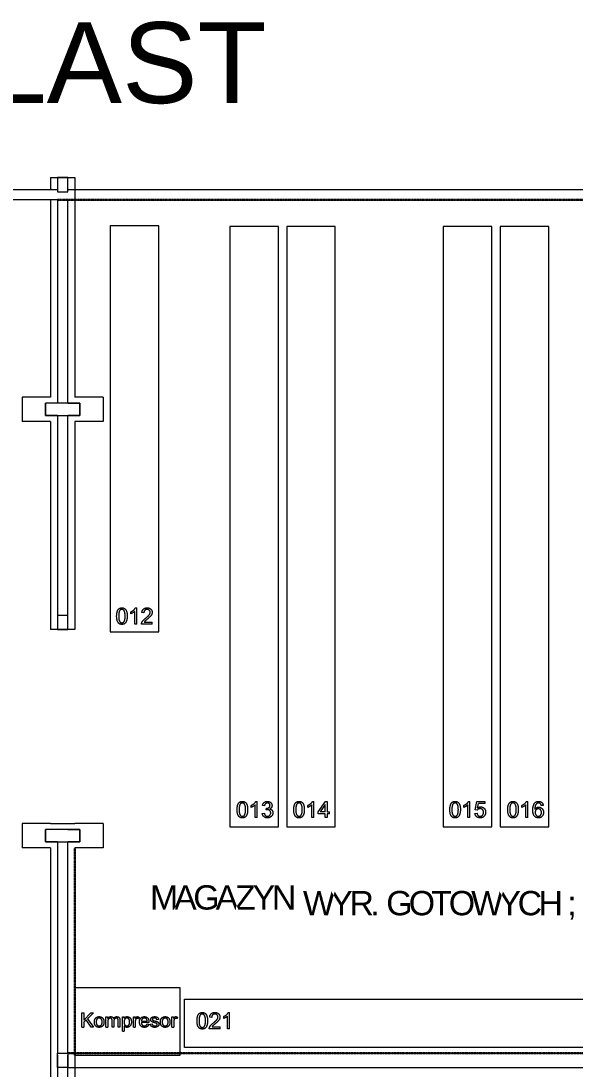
# Model space of a CAD drawing. Header units: millimetres. Extents: x 0 to 134522, y -47271 to 15049.
# Drawn here: x 90387 to 104073, y -15240 to 10649 of the extents above; entities that cross this region are included whole.
import ezdxf

# ---------------------------------------------------------------- set-up
doc = ezdxf.new("R2010")
doc.units = ezdxf.units.MM
doc.header["$MEASUREMENT"] = 0
doc.linetypes.add('DASHED', pattern=[6, 3, -3])
doc.layers.add('Layer0000', color=7, linetype='Continuous', lineweight=20)

msp = doc.modelspace()

# ---------------------------------------------------------------- linework, layer by layer
at = {"layer": 'Layer0000', "color": 7, "linetype": 'Continuous', "lineweight": 5}
for p, q in [((91118, 6780), (91118, 6480)), ((91118, 6780), (91718, 6780)), ((91543, 6780), (91293, 6780)), ((91293, 6780), (91293, 6430)), ((91293, 6780), (91293, 6480)), ((91293, 6780), (91543, 6780)), ((91543, 6430), (91543, 6780)), ((91543, 6480), (91543, 6780)), ((91718, 6780), (91718, 6230)), ((91293, 6480), (58200, 6480)), ((91293, 6480), (58200, 6480)), ((91543, 6485), (117235, 6485)), ((91293, 6230), (87293, 6230)), ((91118, 6230), (91118, 1355)), ((91293, 6430), (91543, 6430)), ((91293, 6230), (91293, 1205)), ((91293, 6230), (116815, 6230)), ((91543, 1205), (91543, 6230)), ((91718, 6230), (91718, 1355)), ((93790, 5590), (92590, 5590)), ((92590, 5590), (92590, -4440)), ((93790, -4440), (93790, 5590)), ((95546, 5570), (95546, -9260)), ((96746, 5570), (95546, 5570)), ((96746, -9260), (96746, 5570)), ((98151, 5570), (96951, 5570)), ((96951, 5570), (96951, -9260)), ((98151, -9260), (98151, 5570)), ((100819, 5570), (100819, -9260)), ((102019, 5570), (100819, 5570)), ((102019, -9260), (102019, 5570)), ((103424, 5570), (102224, 5570)), ((102224, 5570), (102224, -9260)), ((103424, -9260), (103424, 5570)), ((91118, 1355), (90418, 1355)), ((90418, 1355), (90418, 755)), ((92418, 1355), (91718, 1355)), ((92418, 1355), (92418, 755)), ((91843, 1205), (90993, 1205)), ((90993, 1205), (90993, 905)), ((91293, 1205), (90993, 1205)), ((90993, 905), (90993, 1205)), ((91543, 1205), (91843, 1205)), ((91843, 905), (91843, 1205)), ((91843, 1205), (91843, 905)), ((90993, 905), (91843, 905)), ((91293, 905), (90993, 905)), ((91293, 905), (91293, -4385)), ((91543, -4385), (91543, 905)), ((91843, 905), (91543, 905)), ((91118, 755), (90418, 755)), ((91118, 755), (91118, -4385)), ((92418, 755), (91718, 755)), ((91718, 755), (91718, -4385)), ((91543, -4035), (91293, -4035)), ((91293, -4035), (91293, -4385)), ((91543, -4385), (91543, -4035)), ((91718, -4385), (91118, -4385)), ((91293, -4385), (91543, -4385)), ((92590, -4440), (93790, -4440)), ((91118, -9175), (90418, -9175)), ((90418, -9175), (90418, -9775)), ((91118, -9175), (91718, -9175)), ((92418, -9175), (91718, -9175)), ((92418, -9175), (92418, -9775)), ((95546, -9260), (96746, -9260)), ((96951, -9260), (98151, -9260)), ((100819, -9260), (102019, -9260)), ((102224, -9260), (103424, -9260)), ((91843, -9325), (90993, -9325)), ((90993, -9325), (90993, -9625)), ((91293, -9325), (90993, -9325)), ((90993, -9625), (90993, -9325)), ((91543, -9325), (91843, -9325)), ((91843, -9625), (91843, -9325)), ((91843, -9325), (91843, -9625)), ((91118, -9775), (90418, -9775)), ((90993, -9625), (91843, -9625)), ((91293, -9625), (90993, -9625)), ((91118, -9775), (91118, -14650)), ((91293, -9625), (91293, -14850)), ((91543, -14850), (91543, -9625)), ((91843, -9625), (91543, -9625)), ((91718, -9775), (91718, -14900)), ((92418, -9775), (91718, -9775)), ((94315, -13235), (91718, -13235)), ((91718, -13235), (91718, -14900)), ((94315, -14900), (94315, -13235)), ((94424, -14711), (94424, -13511)), ((94424, -13511), (115220, -13511)), ((91893, -14205), (91893, -13855)), ((91893, -13855), (91939, -13855)), ((91939, -13855), (91939, -14029)), ((91939, -14029), (92113, -13855)), ((92176, -13855), (92029, -13997)), ((92113, -13855), (92176, -13855)), ((92487, -14205), (92487, -13951)), ((92487, -13951), (92526, -13951)), ((92526, -13951), (92526, -13987)), ((92895, -14302), (92895, -13951)), ((92895, -13951), (92934, -13951)), ((92934, -13951), (92934, -13984)), ((93166, -14205), (93166, -13951)), ((93166, -13951), (93205, -13951)), ((93205, -13951), (93205, -13990)), ((93304, -13960), (93289, -13999)), ((94117, -14205), (94117, -13951)), ((94117, -13951), (94156, -13951)), ((94156, -13951), (94156, -13990)), ((94255, -13960), (94240, -13999)), ((91893, -14205), (91939, -14205)), ((91997, -14028), (91939, -14084)), ((91939, -14084), (91939, -14205)), ((92121, -14205), (91997, -14028)), ((92029, -13997), (92182, -14205)), ((92182, -14205), (92121, -14205)), ((92487, -14205), (92530, -14205)), ((92530, -14073), (92530, -14205)), ((92638, -14205), (92638, -14040)), ((92681, -14205), (92638, -14205)), ((92681, -14058), (92681, -14205)), ((92788, -14205), (92788, -14045)), ((92831, -14205), (92788, -14205)), ((92831, -14031), (92831, -14205)), ((92938, -14179), (92938, -14302)), ((93166, -14205), (93209, -14205)), ((93209, -14072), (93209, -14205)), ((93549, -14089), (93360, -14089)), ((93362, -14054), (93503, -14054)), ((93503, -14123), (93547, -14129)), ((93584, -14129), (93627, -14123)), ((93785, -14017), (93743, -14023)), ((94117, -14205), (94160, -14205)), ((94160, -14072), (94160, -14205)), ((92895, -14302), (92938, -14302)), ((91118, -14650), (91118, -19900)), ((115220, -14711), (94424, -14711)), ((91293, -14850), (91543, -14850)), ((91293, -15200), (91293, -14850)), ((91293, -14900), (91293, -19900)), ((91543, -14850), (91543, -15200)), ((91543, -14850), (116815, -14850)), ((91543, -19900), (91543, -14900)), ((91718, -14900), (94315, -14900)), ((91718, -14900), (91718, -19900)), ((91543, -15200), (91293, -15200)), ((91543, -15200), (117235, -15200))]:
    msp.add_line(p, q, dxfattribs=at)
at = {"layer": 'Layer0000', "color": 6, "linetype": 'DASHED', "lineweight": 30, "true_color": 0xff00ff}
for p, q in [((91293, 6230), (116815, 6230)), ((91718, -9775), (91718, -14900)), ((91543, -14850), (116815, -14850))]:
    msp.add_line(p, q, dxfattribs=at)
at = {"layer": 'Layer0000', "color": 7, "linetype": 'Continuous', "lineweight": 20}
for p, q in [((93214, -3848), (93245, -3848)), ((93245, -4250), (93245, -3848)), ((93098, -3996), (93098, -3949)), ((93196, -4250), (93196, -3937)), ((93424, -3969), (93374, -3964)), ((93245, -4250), (93196, -4250)), ((93629, -4250), (93364, -4250)), ((93432, -4203), (93629, -4203)), ((93629, -4250), (93629, -4203)), ((96073, -8776), (96073, -8729)), ((96171, -9030), (96171, -8717)), ((96189, -8628), (96220, -8628)), ((96220, -9030), (96220, -8628)), ((96401, -8741), (96352, -8732)), ((96443, -8841), (96449, -8797)), ((97473, -8776), (97473, -8729)), ((97571, -9030), (97571, -8717)), ((97589, -8628), (97620, -8628)), ((97620, -9030), (97620, -8628)), ((97730, -8889), (97912, -8630)), ((97902, -8709), (97778, -8889)), ((97904, -8709), (97902, -8709)), ((97904, -8889), (97904, -8709)), ((97912, -8630), (97953, -8630)), ((97953, -8630), (97953, -8889)), ((101328, -8776), (101328, -8729)), ((101426, -9030), (101426, -8717)), ((101444, -8628), (101475, -8628)), ((101475, -9030), (101475, -8628)), ((101609, -8841), (101648, -8635)), ((101648, -8635), (101846, -8635)), ((101665, -8790), (101687, -8683)), ((101846, -8683), (101687, -8683)), ((101846, -8635), (101846, -8683)), ((102758, -8776), (102758, -8729)), ((102856, -9030), (102856, -8717)), ((102874, -8628), (102905, -8628)), ((102905, -9030), (102905, -8628)), ((103287, -8728), (103238, -8732)), ((96220, -9030), (96171, -9030)), ((96346, -8924), (96395, -8918)), ((96534, -8814), (96534, -8813)), ((97620, -9030), (97571, -9030)), ((97730, -8934), (97730, -8889)), ((97904, -8934), (97730, -8934)), ((97904, -8889), (97778, -8889)), ((97904, -9030), (97904, -8934)), ((97953, -9030), (97904, -9030)), ((97953, -8889), (98007, -8889)), ((98007, -8934), (97953, -8934)), ((97953, -8934), (97953, -9030)), ((98007, -8934), (98007, -8889)), ((101475, -9030), (101426, -9030)), ((101600, -8925), (101652, -8921)), ((101655, -8847), (101609, -8841)), ((102905, -9030), (102856, -9030)), ((103080, -8824), (103079, -8824)), ((95098, -13964), (95048, -13959)), ((95394, -13991), (95394, -13944)), ((95492, -14245), (95492, -13932)), ((95509, -13843), (95541, -13843)), ((95541, -14245), (95541, -13843)), ((95106, -14198), (95303, -14198)), ((95303, -14245), (95303, -14198)), ((95303, -14245), (95038, -14245)), ((95541, -14245), (95492, -14245))]:
    msp.add_line(p, q, dxfattribs=at)
for points, knots in [([(92750, -4053), (92750, -3949), (92818, -3848), (92880, -3848)], [0, 0, 0, 0.549654, 1, 1, 1]), ([(93374, -3964), (93378, -3908), (93449, -3848), (93503, -3848)], [0, 0, 0, 0.503561, 1, 1, 1]), ([(93503, -3848), (93562, -3848), (93628, -3913), (93628, -3959)], [0, 0, 0, 0.52209, 1, 1, 1]), ([(92880, -3888), (92840, -3888), (92800, -3966), (92800, -4053)], [0, 0, 0, 0.422501, 1, 1, 1]), ([(92800, -4053), (92800, -4112), (92818, -4182), (92854, -4216), (92880, -4216)], [0, 0, 0, 0.400991, 0.769922, 1, 1, 1]), ([(92960, -4053), (92960, -3992), (92942, -3923), (92907, -3888), (92880, -3888)], [0, 0, 0, 0.401139, 0.768435, 1, 1, 1]), ([(93011, -4053), (93011, -4156), (92943, -4257), (92880, -4257)], [0, 0, 0, 0.549395, 1, 1, 1]), ([(92880, -4216), (92920, -4216), (92960, -4140), (92960, -4053)], [0, 0, 0, 0.420851, 1, 1, 1]), ([(93364, -4250), (93364, -4216), (93411, -4147), (93476, -4095)], [0, 0, 0, 0.413527, 1, 1, 1]), ([(93502, -3888), (93469, -3888), (93424, -3929), (93424, -3969)], [0, 0, 0, 0.481038, 1, 1, 1]), ([(93476, -4095), (93515, -4063), (93578, -3993), (93578, -3958)], [0, 0, 0, 0.528379, 1, 1, 1]), ([(93628, -3959), (93628, -3998), (93572, -4077), (93490, -4143)], [0, 0, 0, 0.400099, 1, 1, 1]), ([(93578, -3958), (93578, -3928), (93535, -3888), (93502, -3888)], [0, 0, 0, 0.493163, 1, 1, 1]), ([(95725, -8833), (95725, -8729), (95793, -8628), (95855, -8628)], [0, 0, 0, 0.549654, 1, 1, 1]), ([(95855, -8668), (95815, -8668), (95775, -8746), (95775, -8833)], [0, 0, 0, 0.422501, 1, 1, 1]), ([(95935, -8833), (95935, -8772), (95917, -8703), (95882, -8668), (95855, -8668)], [0, 0, 0, 0.401139, 0.768435, 1, 1, 1]), ([(96352, -8732), (96361, -8680), (96426, -8628), (96472, -8628)], [0, 0, 0, 0.514512, 1, 1, 1]), ([(96473, -8668), (96443, -8668), (96406, -8706), (96401, -8741)], [0, 0, 0, 0.483847, 1, 1, 1]), ([(96449, -8797), (96468, -8797), (96491, -8794), (96520, -8779), (96538, -8751), (96538, -8731)], [0, 0, 0, 0.197632, 0.452094, 0.752571, 1, 1, 1]), ([(96472, -8628), (96522, -8628), (96588, -8688), (96588, -8732)], [0, 0, 0, 0.511465, 1, 1, 1]), ([(96538, -8731), (96538, -8701), (96499, -8668), (96473, -8668)], [0, 0, 0, 0.512053, 1, 1, 1]), ([(97125, -8833), (97125, -8729), (97193, -8628), (97255, -8628)], [0, 0, 0, 0.549654, 1, 1, 1]), ([(97255, -8668), (97215, -8668), (97175, -8746), (97175, -8833)], [0, 0, 0, 0.422501, 1, 1, 1]), ([(97335, -8833), (97335, -8772), (97317, -8703), (97282, -8668), (97255, -8668)], [0, 0, 0, 0.401139, 0.768435, 1, 1, 1]), ([(100980, -8833), (100980, -8729), (101048, -8628), (101110, -8628)], [0, 0, 0, 0.549654, 1, 1, 1]), ([(101110, -8668), (101070, -8668), (101030, -8746), (101030, -8833)], [0, 0, 0, 0.422501, 1, 1, 1]), ([(101190, -8833), (101190, -8772), (101172, -8703), (101137, -8668), (101110, -8668)], [0, 0, 0, 0.401139, 0.768435, 1, 1, 1]), ([(101741, -8764), (101791, -8764), (101865, -8835), (101865, -8894)], [0, 0, 0, 0.485657, 1, 1, 1]), ([(102410, -8833), (102410, -8729), (102478, -8628), (102540, -8628)], [0, 0, 0, 0.549654, 1, 1, 1]), ([(102540, -8668), (102500, -8668), (102460, -8746), (102460, -8833)], [0, 0, 0, 0.422501, 1, 1, 1]), ([(102620, -8833), (102620, -8772), (102602, -8703), (102567, -8668), (102540, -8668)], [0, 0, 0, 0.401139, 0.768435, 1, 1, 1]), ([(103030, -8843), (103030, -8736), (103104, -8628), (103173, -8628)], [0, 0, 0, 0.542739, 1, 1, 1]), ([(103171, -8668), (103133, -8668), (103079, -8743), (103079, -8824)], [0, 0, 0, 0.429226, 1, 1, 1]), ([(103173, -8628), (103218, -8628), (103280, -8678), (103287, -8728)], [0, 0, 0, 0.490515, 1, 1, 1]), ([(103176, -8771), (103225, -8771), (103294, -8843), (103294, -8900)], [0, 0, 0, 0.487946, 1, 1, 1]), ([(95775, -8833), (95775, -8892), (95793, -8962), (95829, -8996), (95855, -8996)], [0, 0, 0, 0.400991, 0.769922, 1, 1, 1]), ([(95986, -8833), (95986, -8936), (95918, -9037), (95855, -9037)], [0, 0, 0, 0.549395, 1, 1, 1]), ([(95855, -8996), (95895, -8996), (95935, -8920), (95935, -8833)], [0, 0, 0, 0.420851, 1, 1, 1]), ([(96474, -9037), (96421, -9037), (96352, -8975), (96346, -8924)], [0, 0, 0, 0.50322, 1, 1, 1]), ([(96395, -8918), (96403, -8957), (96442, -8996), (96474, -8996)], [0, 0, 0, 0.522746, 1, 1, 1]), ([(96609, -8912), (96609, -8967), (96529, -9037), (96474, -9037)], [0, 0, 0, 0.498725, 1, 1, 1]), ([(96474, -8996), (96508, -8996), (96556, -8948), (96556, -8913)], [0, 0, 0, 0.498669, 1, 1, 1]), ([(96556, -8913), (96556, -8880), (96513, -8835), (96478, -8835)], [0, 0, 0, 0.496457, 1, 1, 1]), ([(96534, -8814), (96571, -8821), (96609, -8878), (96609, -8912)], [0, 0, 0, 0.509417, 1, 1, 1]), ([(97175, -8833), (97175, -8892), (97193, -8962), (97229, -8996), (97255, -8996)], [0, 0, 0, 0.400991, 0.769922, 1, 1, 1]), ([(97386, -8833), (97386, -8936), (97318, -9037), (97255, -9037)], [0, 0, 0, 0.549395, 1, 1, 1]), ([(97255, -8996), (97295, -8996), (97335, -8920), (97335, -8833)], [0, 0, 0, 0.420851, 1, 1, 1]), ([(101030, -8833), (101030, -8892), (101048, -8962), (101084, -8996), (101110, -8996)], [0, 0, 0, 0.400991, 0.769922, 1, 1, 1]), ([(101241, -8833), (101241, -8936), (101173, -9037), (101110, -9037)], [0, 0, 0, 0.549395, 1, 1, 1]), ([(101110, -8996), (101150, -8996), (101190, -8920), (101190, -8833)], [0, 0, 0, 0.420851, 1, 1, 1]), ([(101729, -9037), (101679, -9037), (101606, -8980), (101600, -8925)], [0, 0, 0, 0.490141, 1, 1, 1]), ([(101652, -8921), (101658, -8959), (101699, -8996), (101729, -8996)], [0, 0, 0, 0.5235, 1, 1, 1]), ([(101813, -8899), (101813, -8857), (101765, -8808), (101728, -8808)], [0, 0, 0, 0.510771, 1, 1, 1]), ([(101865, -8894), (101865, -8954), (101790, -9037), (101729, -9037)], [0, 0, 0, 0.497627, 1, 1, 1]), ([(101729, -8996), (101766, -8996), (101813, -8940), (101813, -8899)], [0, 0, 0, 0.491503, 1, 1, 1]), ([(102460, -8833), (102460, -8892), (102478, -8962), (102514, -8996), (102540, -8996)], [0, 0, 0, 0.400991, 0.769922, 1, 1, 1]), ([(102671, -8833), (102671, -8936), (102603, -9037), (102540, -9037)], [0, 0, 0, 0.549395, 1, 1, 1]), ([(102540, -8996), (102580, -8996), (102620, -8920), (102620, -8833)], [0, 0, 0, 0.420851, 1, 1, 1]), ([(103169, -9037), (103111, -9037), (103030, -8952), (103030, -8843)], [0, 0, 0, 0.436121, 1, 1, 1]), ([(103166, -8814), (103134, -8814), (103087, -8861), (103087, -8900)], [0, 0, 0, 0.484061, 1, 1, 1]), ([(103087, -8900), (103087, -8940), (103133, -8996), (103168, -8996)], [0, 0, 0, 0.511154, 1, 1, 1]), ([(103244, -8903), (103244, -8864), (103202, -8814), (103166, -8814)], [0, 0, 0, 0.507951, 1, 1, 1]), ([(103168, -8996), (103202, -8996), (103244, -8942), (103244, -8903)], [0, 0, 0, 0.488324, 1, 1, 1]), ([(103294, -8900), (103294, -8957), (103226, -9037), (103169, -9037)], [0, 0, 0, 0.500421, 1, 1, 1]), ([(94735, -14048), (94735, -13944), (94803, -13843), (94865, -13843)], [0, 0, 0, 0.549654, 1, 1, 1]), ([(94865, -13883), (94825, -13883), (94785, -13961), (94785, -14048)], [0, 0, 0, 0.422501, 1, 1, 1]), ([(94945, -14048), (94945, -13987), (94927, -13918), (94892, -13883), (94865, -13883)], [0, 0, 0, 0.401139, 0.768435, 1, 1, 1]), ([(95048, -13959), (95052, -13903), (95123, -13843), (95177, -13843)], [0, 0, 0, 0.503561, 1, 1, 1]), ([(95176, -13883), (95143, -13883), (95098, -13924), (95098, -13964)], [0, 0, 0, 0.481038, 1, 1, 1]), ([(95150, -14090), (95190, -14058), (95252, -13988), (95252, -13953)], [0, 0, 0, 0.528379, 1, 1, 1]), ([(95302, -13954), (95302, -13993), (95247, -14072), (95164, -14138)], [0, 0, 0, 0.400099, 1, 1, 1]), ([(95252, -13953), (95252, -13923), (95209, -13883), (95176, -13883)], [0, 0, 0, 0.493163, 1, 1, 1]), ([(95177, -13843), (95236, -13843), (95302, -13908), (95302, -13954)], [0, 0, 0, 0.52209, 1, 1, 1]), ([(94785, -14048), (94785, -14107), (94803, -14177), (94839, -14211), (94865, -14211)], [0, 0, 0, 0.400991, 0.769922, 1, 1, 1]), ([(94996, -14048), (94996, -14151), (94928, -14252), (94865, -14252)], [0, 0, 0, 0.549395, 1, 1, 1]), ([(94865, -14211), (94905, -14211), (94945, -14135), (94945, -14048)], [0, 0, 0, 0.420851, 1, 1, 1]), ([(95038, -14245), (95038, -14211), (95085, -14142), (95150, -14090)], [0, 0, 0, 0.413527, 1, 1, 1])]:
    msp.add_open_spline(points, degree=2, knots=knots, dxfattribs=at)
for points in [[(92880, -3848), (93011, -3848), (93011, -4053)], [(93098, -3949), (93183, -3908), (93214, -3848)], [(92880, -4257), (92750, -4257), (92750, -4053)], [(93196, -3937), (93160, -3972), (93098, -3996)], [(93490, -4143), (93446, -4177), (93432, -4203)], [(95855, -8628), (95986, -8628), (95986, -8833)], [(96073, -8729), (96158, -8688), (96189, -8628)], [(96171, -8717), (96135, -8752), (96073, -8776)], [(96588, -8732), (96588, -8788), (96534, -8813)], [(97255, -8628), (97386, -8628), (97386, -8833)], [(97473, -8729), (97558, -8688), (97589, -8628)], [(97571, -8717), (97535, -8752), (97473, -8776)], [(101110, -8628), (101241, -8628), (101241, -8833)], [(101328, -8729), (101413, -8688), (101444, -8628)], [(101426, -8717), (101390, -8752), (101328, -8776)], [(101665, -8790), (101702, -8764), (101741, -8764)], [(102540, -8628), (102671, -8628), (102671, -8833)], [(102758, -8729), (102843, -8688), (102874, -8628)], [(102856, -8717), (102820, -8752), (102758, -8776)], [(103080, -8824), (103114, -8771), (103176, -8771)], [(103238, -8732), (103225, -8668), (103171, -8668)], [(95855, -9037), (95725, -9037), (95725, -8833)], [(96478, -8835), (96463, -8835), (96443, -8841)], [(97255, -9037), (97125, -9037), (97125, -8833)], [(101110, -9037), (100980, -9037), (100980, -8833)], [(101728, -8808), (101680, -8808), (101655, -8847)], [(102540, -9037), (102410, -9037), (102410, -8833)], [(94865, -13843), (94996, -13843), (94996, -14048)], [(95394, -13944), (95479, -13903), (95509, -13843)], [(95492, -13932), (95455, -13967), (95394, -13991)], [(94865, -14252), (94735, -14252), (94735, -14048)], [(95164, -14138), (95120, -14172), (95106, -14198)]]:
    msp.add_open_spline(points, degree=2, dxfattribs=at)
at = {"layer": 'Layer0000', "color": 7, "linetype": 'Continuous', "lineweight": 5}
for points in [[(92200, -14078), (92200, -14008), (92239, -13974)], [(92239, -13974), (92271, -13946), (92318, -13946)], [(92674, -13990), (92704, -13946), (92753, -13946)], [(93260, -13946), (93281, -13946), (93304, -13960)], [(93830, -14078), (93830, -14008), (93869, -13974)], [(93869, -13974), (93902, -13946), (93949, -13946)], [(94211, -13946), (94233, -13946), (94255, -13960)], [(93216, -14022), (93209, -14045), (93209, -14072)], [(93289, -13999), (93273, -13990), (93258, -13990)], [(93487, -14006), (93467, -13981), (93434, -13981)], [(93503, -14054), (93501, -14022), (93487, -14006)], [(93549, -14078), (93549, -14082), (93549, -14089)], [(93633, -14014), (93633, -14022), (93638, -14029)], [(93638, -14029), (93643, -14036), (93655, -14040)], [(93655, -14040), (93661, -14043), (93693, -14051)], [(93738, -14112), (93729, -14106), (93694, -14098)], [(93751, -14135), (93751, -14120), (93738, -14112)], [(94167, -14022), (94160, -14045), (94160, -14072)], [(94240, -13999), (94224, -13990), (94209, -13990)]]:
    msp.add_open_spline(points, degree=2, dxfattribs=at)
for points, knots in [([(92318, -13946), (92371, -13946), (92437, -14014), (92437, -14075)], [0, 0, 0, 0.486625, 1, 1, 1]), ([(92526, -13987), (92538, -13968), (92577, -13946), (92603, -13946)], [0, 0, 0, 0.488517, 1, 1, 1]), ([(92603, -13946), (92631, -13946), (92667, -13969), (92674, -13990)], [0, 0, 0, 0.521613, 1, 1, 1]), ([(92753, -13946), (92790, -13946), (92831, -13987), (92831, -14031)], [0, 0, 0, 0.485507, 1, 1, 1]), ([(92934, -13984), (92948, -13965), (92983, -13946), (93007, -13946)], [0, 0, 0, 0.495927, 1, 1, 1]), ([(93003, -13979), (92976, -13979), (92934, -14031), (92934, -14080)], [0, 0, 0, 0.448687, 1, 1, 1]), ([(93071, -14076), (93071, -14028), (93031, -13979), (93003, -13979)], [0, 0, 0, 0.551589, 1, 1, 1]), ([(93007, -13946), (93040, -13946), (93090, -13979), (93115, -14040), (93115, -14076)], [0, 0, 0, 0.288223, 0.680901, 1, 1, 1]), ([(93205, -13990), (93220, -13963), (93245, -13946), (93260, -13946)], [0, 0, 0, 0.573787, 1, 1, 1]), ([(93315, -14080), (93315, -14016), (93381, -13946), (93434, -13946)], [0, 0, 0, 0.518499, 1, 1, 1]), ([(93434, -13946), (93484, -13946), (93549, -14015), (93549, -14078)], [0, 0, 0, 0.480291, 1, 1, 1]), ([(93591, -14019), (93591, -14002), (93607, -13973), (93620, -13963)], [0, 0, 0, 0.502626, 1, 1, 1]), ([(93620, -13963), (93630, -13956), (93665, -13946), (93685, -13946)], [0, 0, 0, 0.464813, 1, 1, 1]), ([(93685, -13946), (93715, -13946), (93760, -13963), (93781, -13992), (93785, -14017)], [0, 0, 0, 0.348614, 0.726427, 1, 1, 1]), ([(93949, -13946), (94001, -13946), (94067, -14014), (94067, -14075)], [0, 0, 0, 0.486625, 1, 1, 1]), ([(94156, -13990), (94171, -13963), (94196, -13946), (94211, -13946)], [0, 0, 0, 0.573787, 1, 1, 1]), ([(92318, -14211), (92265, -14211), (92200, -14142), (92200, -14078)], [0, 0, 0, 0.48211, 1, 1, 1]), ([(92318, -13981), (92286, -13981), (92244, -14030), (92244, -14078)], [0, 0, 0, 0.460684, 1, 1, 1]), ([(92244, -14078), (92244, -14127), (92286, -14175), (92318, -14175)], [0, 0, 0, 0.539249, 1, 1, 1]), ([(92393, -14077), (92393, -14030), (92350, -13981), (92318, -13981)], [0, 0, 0, 0.536727, 1, 1, 1]), ([(92437, -14075), (92437, -14124), (92408, -14180), (92352, -14211), (92318, -14211)], [0, 0, 0, 0.333129, 0.711283, 1, 1, 1]), ([(92318, -14175), (92350, -14175), (92393, -14127), (92393, -14077)], [0, 0, 0, 0.457603, 1, 1, 1]), ([(92593, -13983), (92575, -13983), (92544, -14002), (92530, -14039), (92530, -14073)], [0, 0, 0, 0.266829, 0.637395, 1, 1, 1]), ([(92638, -14040), (92638, -14012), (92617, -13983), (92593, -13983)], [0, 0, 0, 0.51932, 1, 1, 1]), ([(92743, -13983), (92716, -13983), (92681, -14019), (92681, -14058)], [0, 0, 0, 0.462649, 1, 1, 1]), ([(92788, -14045), (92788, -14019), (92780, -13997), (92758, -13983), (92743, -13983)], [0, 0, 0, 0.354653, 0.710582, 1, 1, 1]), ([(92934, -14080), (92934, -14129), (92973, -14175), (93001, -14175)], [0, 0, 0, 0.551992, 1, 1, 1]), ([(93004, -14211), (92983, -14211), (92949, -14193), (92938, -14179)], [0, 0, 0, 0.516368, 1, 1, 1]), ([(93001, -14175), (93030, -14175), (93071, -14127), (93071, -14076)], [0, 0, 0, 0.446169, 1, 1, 1]), ([(93115, -14076), (93115, -14115), (93087, -14178), (93034, -14211), (93004, -14211)], [0, 0, 0, 0.324536, 0.721181, 1, 1, 1]), ([(93258, -13990), (93243, -13990), (93221, -14007), (93216, -14022)], [0, 0, 0, 0.490155, 1, 1, 1]), ([(93436, -14211), (93380, -14211), (93315, -14142), (93315, -14080)], [0, 0, 0, 0.489877, 1, 1, 1]), ([(93360, -14089), (93362, -14131), (93404, -14175), (93436, -14175)], [0, 0, 0, 0.525683, 1, 1, 1]), ([(93434, -13981), (93404, -13981), (93364, -14021), (93362, -14054)], [0, 0, 0, 0.489626, 1, 1, 1]), ([(93436, -14175), (93460, -14175), (93493, -14151), (93503, -14123)], [0, 0, 0, 0.480535, 1, 1, 1]), ([(93547, -14129), (93537, -14168), (93480, -14211), (93436, -14211)], [0, 0, 0, 0.491496, 1, 1, 1]), ([(93693, -14211), (93643, -14211), (93591, -14170), (93584, -14129)], [0, 0, 0, 0.51896, 1, 1, 1]), ([(93694, -14098), (93647, -14086), (93610, -14068), (93591, -14037), (93591, -14019)], [0, 0, 0, 0.404565, 0.751817, 1, 1, 1]), ([(93627, -14123), (93630, -14148), (93663, -14175), (93692, -14175)], [0, 0, 0, 0.487276, 1, 1, 1]), ([(93688, -13981), (93658, -13981), (93633, -14001), (93633, -14014)], [0, 0, 0, 0.577175, 1, 1, 1]), ([(93743, -14023), (93740, -14003), (93713, -13981), (93688, -13981)], [0, 0, 0, 0.477063, 1, 1, 1]), ([(93692, -14175), (93722, -14175), (93751, -14151), (93751, -14135)], [0, 0, 0, 0.555374, 1, 1, 1]), ([(93693, -14051), (93738, -14063), (93774, -14079), (93795, -14109), (93795, -14130)], [0, 0, 0, 0.393448, 0.736056, 1, 1, 1]), ([(93795, -14130), (93795, -14152), (93770, -14190), (93722, -14211), (93693, -14211)], [0, 0, 0, 0.272733, 0.668223, 1, 1, 1]), ([(93949, -14211), (93896, -14211), (93830, -14142), (93830, -14078)], [0, 0, 0, 0.48211, 1, 1, 1]), ([(93949, -13981), (93917, -13981), (93874, -14030), (93874, -14078)], [0, 0, 0, 0.460684, 1, 1, 1]), ([(93874, -14078), (93874, -14127), (93917, -14175), (93949, -14175)], [0, 0, 0, 0.539249, 1, 1, 1]), ([(94023, -14077), (94023, -14030), (93981, -13981), (93949, -13981)], [0, 0, 0, 0.536727, 1, 1, 1]), ([(94067, -14075), (94067, -14124), (94038, -14180), (93982, -14211), (93949, -14211)], [0, 0, 0, 0.333129, 0.711283, 1, 1, 1]), ([(93949, -14175), (93981, -14175), (94023, -14127), (94023, -14077)], [0, 0, 0, 0.457603, 1, 1, 1]), ([(94209, -13990), (94195, -13990), (94172, -14007), (94167, -14022)], [0, 0, 0, 0.490155, 1, 1, 1])]:
    msp.add_open_spline(points, degree=2, knots=knots, dxfattribs=at)

# ---------------------------------------------------------------- texts
at = {"layer": 'Layer0000', "color": 7, "linetype": 'Continuous', "lineweight": -3, "attachment_point": 1}
for s, insert, char_height in [('\\pxsm0.625;\\T1;\\W1;{\\l\\fArial|b0;TECHNIPLAST}', (77205, 10619), 2000), ('\\pxsm0.625;\\T0.75;\\W1;{\\l\\fArial|b0;MAGAZYN}', (93574, -10701), 600), ('\\pxsm0.625;\\T0.75;\\W1;{\\l\\fArial|b0; WYR. GOTOWYCH ; KOMPONENTÓW I  MATERIAŁÓW}', (97154, -10842), 600)]:
    msp.add_mtext(s, dxfattribs=dict(at, insert=insert, char_height=char_height))

doc.saveas('drawing.dxf')
